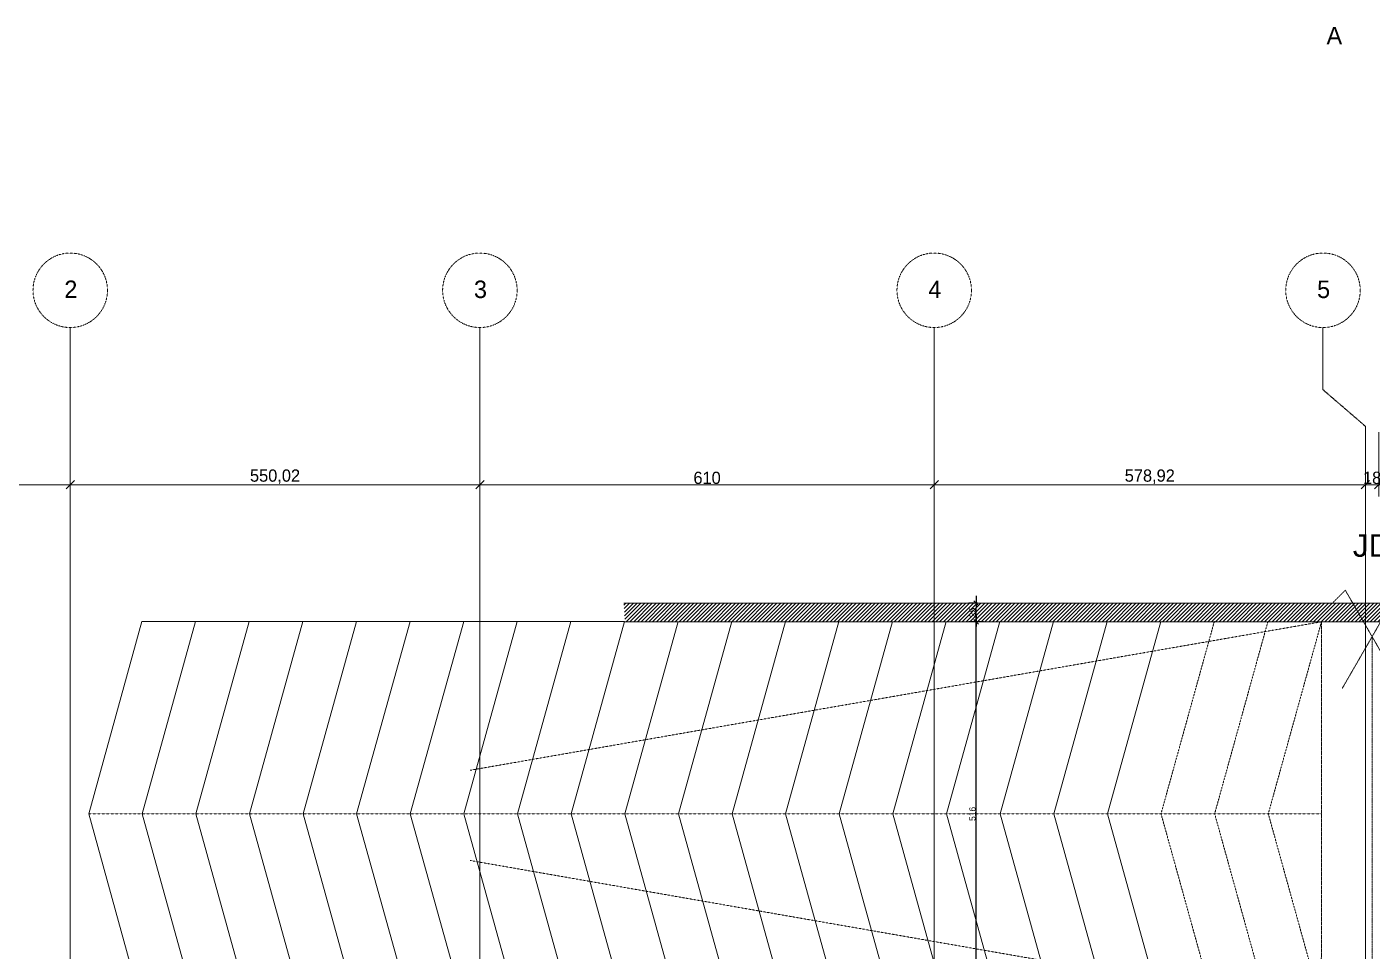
# Model space of a CAD drawing. Header units: millimetres. Extents: x -26249 to 60250, y -21218 to 23336.
# Drawn here: x 12720 to 14526, y -8779 to -7538 of the extents above; entities that cross this region are included whole.
import ezdxf

# ---------------------------------------------------------------- set-up
doc = ezdxf.new("R2010")
doc.units = ezdxf.units.MM
for name, pattern in [('ISO-02', [0.75, 0.6, -0.15]), ('Style de ligne -11', [0.347222, 0.20828, -0.138942]), ('Style de ligne -6', [1.04164, 0.625, -0.20828, 0.06943, -0.13893]), ('VW-01', [0.41656, 0.20828, -0.20828])]:
    doc.linetypes.add(name, pattern=pattern)
for name, color, linetype, lineweight in [('B GÈnÈral_Hatch', 7, 'Continuous', 5), ('B Général', 7, 'Continuous', 5), ('C ANNOTATIONS-cotation', 7, 'Continuous', 5), ('C ANNOTATIONS-texte', 7, 'Continuous', 5)]:
    doc.layers.add(name, color=color, linetype=linetype, lineweight=lineweight)
doc.layers.add('C ANNOTATIONS-axes', color=1, linetype='ISO-02', lineweight=13, true_color=0xff0000)
doc.styles.add('Arial', font='arial.ttf')
doc.styles.add('Eurostile', font='')
doc.styles.get('Eurostile').set_extended_font_data('Eurostile')
doc.dimstyles.new('100é', dxfattribs={"dimtxt": 20.229601, "dimasz": 6.232178, "dimexe": 10, "dimexo": 25, "dimgap": 1, "dimtad": 1, "dimdec": 1, "dimtxsty": 'Arial', "dimblk": 'VW_SLASH', "dimblk1": 'VW_SLASH', "dimblk2": 'VW_SLASH', "dimcen": 0, "dimdle": 10, "dimazin": 0, "dimtfac": 1, "dimtdec": 1, "dimtix": 1, "dimtmove": 0, "dimatfit": 0, "dimldrblk": 'VW_FILLEDARROW', "dimfxl": 25, "dimfxlon": 1, "dimfrac": 2, "dimtolj": 1, "dimarcsym": 0})
doc.dimstyles.new('Arch', dxfattribs={"dimtxt": 20.229601, "dimasz": 11.224121, "dimexe": 15.875, "dimexo": 7.9375, "dimgap": 7.9375, "dimtad": 1, "dimdec": 1, "dimtxsty": 'Arial', "dimblk": 'VW_SLASH-1', "dimblk1": 'VW_SLASH-1', "dimblk2": 'VW_SLASH-1', "dimcen": 0, "dimdle": 7.9375, "dimazin": 0, "dimtfac": 1, "dimtdec": 1, "dimtix": 1, "dimtmove": 0, "dimatfit": 0, "dimldrblk": 'VW_FILLEDARROW-1', "dimfxl": 1, "dimfrac": 2, "dimtolj": 1, "dimarcsym": 0})

# ---------------------------------------------------------------- blocks, each defined once
blk = doc.blocks.new('Groupe-3-1')
at = {"layer": 'B Général', "color": 7, "linetype": 'Continuous', "lineweight": 5}
blk.add_line((4557.3, 5425.9), (5205.2, 5425.9), dxfattribs=at)
at = {"layer": 'B Général', "color": 7, "linetype": 'VW-01', "lineweight": 5}
blk.add_line((6141, 5425.4), (6141, 4909.4), dxfattribs=at)
at = {"layer": 'B Général', "color": 140, "linetype": 'VW-01', "lineweight": 5, "true_color": 0x02abea}
blk.add_line((4485.7, 5167.6), (6141, 5167.6), dxfattribs=at)
at = {"layer": 'B Général', "color": 7, "linetype": 'Continuous', "lineweight": 5, "flags": 128}
for points in [[(4557.3, 5425.9), (4485.7, 5167.6), (4557.3, 4909.4)], [(4629.2, 5425.9), (4557.5, 5167.6), (4629.2, 4909.4)], [(4701.2, 5425.9), (4629.5, 5167.6), (4701.2, 4909.4)], [(4773.2, 5425.9), (4701.5, 5167.6), (4773.2, 4909.4)], [(4845.2, 5425.9), (4773.5, 5167.6), (4845.2, 4909.4)], [(4917.2, 5425.9), (4845.5, 5167.6), (4917.2, 4909.4)], [(4989.2, 5425.9), (4917.5, 5167.6), (4989.2, 4909.4)], [(5061.2, 5425.9), (4989.5, 5167.6), (5061.2, 4909.4)], [(5133.2, 5425.9), (5061.5, 5167.6), (5133.2, 4909.4)], [(5205.2, 5425.9), (5133.5, 5167.6), (5205.2, 4909.4)], [(5277.1, 5425.9), (5205.5, 5167.6), (5277.1, 4909.4)], [(5349.1, 5425.9), (5277.5, 5167.6), (5349.1, 4909.4)], [(5421.1, 5425.9), (5349.5, 5167.6), (5421.1, 4909.4)], [(5493.1, 5425.9), (5421.5, 5167.6), (5493.1, 4909.4)], [(5565.1, 5425.9), (5493.5, 5167.6), (5565.1, 4909.4)], [(5637.1, 5425.9), (5565.5, 5167.6), (5637.1, 4909.4)], [(5709.1, 5425.9), (5637.5, 5167.6), (5709.1, 4909.4)], [(5781.1, 5425.9), (5709.5, 5167.6), (5781.1, 4909.4)], [(5853.1, 5425.9), (5781.5, 5167.6), (5853.1, 4909.4)], [(5925.1, 5425.9), (5853.5, 5167.6), (5925.1, 4909.4)]]:
    blk.add_lwpolyline(points, dxfattribs=at)
at = {"layer": 'B Général', "color": 7, "linetype": 'VW-01', "lineweight": 5, "flags": 128}
for points in [[(5997.1, 5425.9), (5925.5, 5167.6), (5997.1, 4909.4)], [(6069.1, 5425.9), (5997.5, 5167.6), (6069.1, 4909.4)], [(6141.1, 5425.9), (6069.5, 5167.6), (6141.1, 4909.4)]]:
    blk.add_lwpolyline(points, dxfattribs=at)
blk = doc.blocks.new('VW_SLASH')
at = {"color": 0, "linetype": 'ByBlock', "lineweight": -2}
blk.add_line((1.6, 0), (-1, 0), dxfattribs=at)
at = {"color": 0, "linetype": 'Continuous', "lineweight": 20, "flags": 128}
blk.add_lwpolyline([(0.5, 0.5), (-0.5, -0.5)], dxfattribs=at)
blk = doc.blocks.new('*D712')
at = {"layer": 'C ANNOTATIONS-cotation', "color": 0, "linetype": 'Continuous', "lineweight": -2, "transparency": 16777216}
for p, q in [((13996.1, -8311.9), (13984.6, -8311.9)), ((13994.6, -8330.7), (13994.6, -8318.1)), ((14004.1, -8336.9), (13984.6, -8336.9))]:
    blk.add_line(p, q, dxfattribs=at)
at = {"layer": 'Defpoints', "color": 0, "linetype": 'Continuous', "transparency": 16777216}
for p in [(13994.6, -8311.9), (14021.1, -8311.9), (14029.1, -8336.9)]:
    blk.add_point(p, dxfattribs=at)
at = {"layer": 'C ANNOTATIONS-cotation', "color": 0, "linetype": 'Continuous', "lineweight": -2, "transparency": 16777216, "xscale": 6.232177734375, "yscale": 6.232177734375, "zscale": 6.232177734375}
for p, rotation in [((13994.6, -8311.9), 90), ((13994.6, -8336.9), 270)]:
    blk.add_blockref('VW_SLASH', p, dxfattribs=dict(at, rotation=rotation))
at = {"layer": 'C ANNOTATIONS-cotation', "color": 0, "linetype": 'Continuous', "lineweight": 5, "transparency": 16777216, "insert": (13989.4, -8324.4), "char_height": 8.47, "attachment_point": 5, "rotation": 90, "style": 'Eurostile'}
blk.add_mtext('\\A1;25', dxfattribs=at)
blk = doc.blocks.new('VW_FILLEDARROW')
at = {"linetype": 'Continuous', "lineweight": 0}
blk.add_hatch(color=0, dxfattribs=at).paths.add_polyline_path([(-1.6, 0.43), (0, 0), (-1.6, -0.43)])
at = {"color": 0, "linetype": 'Continuous', "lineweight": 5, "flags": 128}
blk.add_lwpolyline([(-1.6, 0.43), (0, 0), (-1.6, -0.43)], close=True, dxfattribs=at)
blk = doc.blocks.new('*D713')
at = {"layer": 'C ANNOTATIONS-cotation', "color": 0, "linetype": 'Continuous', "lineweight": -2, "transparency": 16777216}
for p, q in [((14004.1, -8336.9), (13984.6, -8336.9)), ((13994.6, -8846.7), (13994.6, -8343.1))]:
    blk.add_line(p, q, dxfattribs=at)
at = {"layer": 'Defpoints', "color": 0, "linetype": 'Continuous', "transparency": 16777216}
for p in [(13994.6, -8336.9), (14029.1, -8336.9), (14026.1, -8852.9)]:
    blk.add_point(p, dxfattribs=at)
at = {"layer": 'C ANNOTATIONS-cotation', "color": 0, "linetype": 'Continuous', "lineweight": -2, "transparency": 16777216, "xscale": 6.232177734375, "yscale": 6.232177734375, "zscale": 6.232177734375}
for p, rotation in [((13994.6, -8336.9), 90), ((13994.6, -8852.9), 270)]:
    blk.add_blockref('VW_SLASH', p, dxfattribs=dict(at, rotation=rotation))
at = {"layer": 'C ANNOTATIONS-cotation', "color": 0, "linetype": 'Continuous', "lineweight": 5, "transparency": 16777216, "insert": (13989.4, -8594.9), "char_height": 8.47, "attachment_point": 5, "rotation": 90, "style": 'Eurostile'}
blk.add_mtext('\\A1;516', dxfattribs=at)
blk = doc.blocks.new('Groupe-63-1')
at = {"layer": 'B Général', "color": 1, "linetype": 'Style de ligne -11', "lineweight": 13}
blk.add_line((-1456.9, -1173.9), (-1456.9, 946.1), dxfattribs=at)
at = {"layer": 'B Général', "color": 1, "linetype": 'Style de ligne -11', "lineweight": 13, "flags": 128}
for points in [[(-1416.9, 876.8), (-1492.9, 1008.4), (-1532.9, 968.4)], [(-1496.9, 876.8), (-1420.9, 1008.4), (-1380.9, 968.4)]]:
    blk.add_lwpolyline(points, dxfattribs=at)
at = {"layer": 'B Général', "color": 1, "insert": (-1482.8, 1083.6), "char_height": 30.34, "attachment_point": 1, "line_spacing_factor": 0.958078, "style": 'Arial'}
blk.add_mtext('JD', dxfattribs=at)
blk = doc.blocks.new('VW_SLASH-1')
at = {"color": 0, "linetype": 'ByBlock', "lineweight": -2}
blk.add_line((0.71, 0), (-1, 0), dxfattribs=at)
at = {"color": 0, "linetype": 'Continuous', "lineweight": 20, "flags": 128}
blk.add_lwpolyline([(0.5, 0.5), (-0.5, -0.5)], dxfattribs=at)
blk = doc.blocks.new('*D5')
at = {"layer": 'C ANNOTATIONS-cotation', "color": 0, "linetype": 'Continuous', "lineweight": -2, "transparency": 16777216}
for p, q in [((-3204.9, 1306.6), (-3204.9, 1134.1)), ((-3824.9, 1256.4), (-3824.9, 1134.1)), ((-3216.1, 1150), (-3813.6, 1150))]:
    blk.add_line(p, q, dxfattribs=at)
at = {"layer": 'Defpoints', "color": 0, "transparency": 16777216}
for p in [(-3204.9, 1314.5), (-3824.9, 1264.4), (-3824.9, 1150)]:
    blk.add_point(p, dxfattribs=at)
at = {"layer": 'C ANNOTATIONS-cotation', "color": 0, "lineweight": -2, "transparency": 16777216, "xscale": 11.22412109375, "yscale": 11.22412109375, "zscale": 11.22412109375, "rotation": 180}
blk.add_blockref('VW_SLASH-1', (-3824.9, 1150), dxfattribs=at)
at = {"layer": 'C ANNOTATIONS-cotation', "color": 0, "lineweight": -2, "transparency": 16777216, "xscale": 11.22412109375, "yscale": 11.22412109375, "zscale": 11.22412109375}
blk.add_blockref('VW_SLASH-1', (-3204.9, 1150), dxfattribs=at)
at = {"layer": 'C ANNOTATIONS-cotation', "color": 0, "lineweight": 5, "transparency": 16777216, "insert": (-3514.9, 1159.2), "char_height": 16.45, "attachment_point": 5, "style": 'Eurostile'}
blk.add_mtext('\\A1;620', dxfattribs=at)
blk = doc.blocks.new('VW_FILLEDARROW-1')
at = {"linetype": 'Continuous', "lineweight": 0}
blk.add_hatch(color=0, dxfattribs=at).paths.add_polyline_path([(-1.41, 0.38), (0, 0), (-1.41, -0.38)])
at = {"color": 0, "linetype": 'Continuous', "lineweight": 5, "flags": 128}
blk.add_lwpolyline([(-1.41, 0.38), (0, 0), (-1.41, -0.38)], close=True, dxfattribs=at)
blk = doc.blocks.new('*D6')
at = {"layer": 'C ANNOTATIONS-cotation', "color": 0, "linetype": 'Continuous', "lineweight": -2, "transparency": 16777216}
for p, q in [((-3204.9, 1306.6), (-3204.9, 1134.1)), ((-2654.8, 1220.7), (-2654.8, 1134.1)), ((-2666.1, 1150), (-3193.6, 1150))]:
    blk.add_line(p, q, dxfattribs=at)
at = {"layer": 'Defpoints', "color": 0, "transparency": 16777216}
for p in [(-3204.9, 1314.5), (-2654.8, 1228.7), (-3204.9, 1150)]:
    blk.add_point(p, dxfattribs=at)
at = {"layer": 'C ANNOTATIONS-cotation', "color": 0, "lineweight": -2, "transparency": 16777216, "xscale": 11.22412109375, "yscale": 11.22412109375, "zscale": 11.22412109375, "rotation": 180}
blk.add_blockref('VW_SLASH-1', (-3204.9, 1150), dxfattribs=at)
at = {"layer": 'C ANNOTATIONS-cotation', "color": 0, "lineweight": -2, "transparency": 16777216, "xscale": 11.22412109375, "yscale": 11.22412109375, "zscale": 11.22412109375}
blk.add_blockref('VW_SLASH-1', (-2654.8, 1150), dxfattribs=at)
at = {"layer": 'C ANNOTATIONS-cotation', "color": 0, "lineweight": 5, "transparency": 16777216, "insert": (-2929.9, 1160.8), "char_height": 16.45, "attachment_point": 5, "style": 'Eurostile'}
blk.add_mtext('\\A1;550,02', dxfattribs=at)
blk = doc.blocks.new('*D7')
at = {"layer": 'C ANNOTATIONS-cotation', "color": 0, "linetype": 'Continuous', "lineweight": -2, "transparency": 16777216}
for p, q in [((-2044.8, 1238.4), (-2044.8, 1134.1)), ((-2654.8, 1220.7), (-2654.8, 1134.1)), ((-2056.1, 1150), (-2643.6, 1150))]:
    blk.add_line(p, q, dxfattribs=at)
at = {"layer": 'Defpoints', "color": 0, "transparency": 16777216}
for p in [(-2044.8, 1246.3), (-2654.8, 1228.7), (-2654.8, 1150)]:
    blk.add_point(p, dxfattribs=at)
at = {"layer": 'C ANNOTATIONS-cotation', "color": 0, "lineweight": -2, "transparency": 16777216, "xscale": 11.22412109375, "yscale": 11.22412109375, "zscale": 11.22412109375, "rotation": 180}
blk.add_blockref('VW_SLASH-1', (-2654.8, 1150), dxfattribs=at)
at = {"layer": 'C ANNOTATIONS-cotation', "color": 0, "lineweight": -2, "transparency": 16777216, "xscale": 11.22412109375, "yscale": 11.22412109375, "zscale": 11.22412109375}
blk.add_blockref('VW_SLASH-1', (-2044.8, 1150), dxfattribs=at)
at = {"layer": 'C ANNOTATIONS-cotation', "color": 0, "lineweight": 5, "transparency": 16777216, "insert": (-2349.8, 1159.2), "char_height": 16.45, "attachment_point": 5, "style": 'Eurostile'}
blk.add_mtext('\\A1;610', dxfattribs=at)
blk = doc.blocks.new('*D8')
at = {"layer": 'C ANNOTATIONS-cotation', "color": 0, "linetype": 'Continuous', "lineweight": -2, "transparency": 16777216}
for p, q in [((-2044.8, 1238.4), (-2044.8, 1134.1)), ((-1465.9, 1220.6), (-1465.9, 1134.1)), ((-1477.1, 1150), (-2033.6, 1150))]:
    blk.add_line(p, q, dxfattribs=at)
at = {"layer": 'Defpoints', "color": 0, "transparency": 16777216}
for p in [(-2044.8, 1246.3), (-1465.9, 1228.6), (-2044.8, 1150)]:
    blk.add_point(p, dxfattribs=at)
at = {"layer": 'C ANNOTATIONS-cotation', "color": 0, "lineweight": -2, "transparency": 16777216, "xscale": 11.22412109375, "yscale": 11.22412109375, "zscale": 11.22412109375, "rotation": 180}
blk.add_blockref('VW_SLASH-1', (-2044.8, 1150), dxfattribs=at)
at = {"layer": 'C ANNOTATIONS-cotation', "color": 0, "lineweight": -2, "transparency": 16777216, "xscale": 11.22412109375, "yscale": 11.22412109375, "zscale": 11.22412109375}
blk.add_blockref('VW_SLASH-1', (-1465.9, 1150), dxfattribs=at)
at = {"layer": 'C ANNOTATIONS-cotation', "color": 0, "lineweight": 5, "transparency": 16777216, "insert": (-1755.4, 1160.8), "char_height": 16.45, "attachment_point": 5, "style": 'Eurostile'}
blk.add_mtext('\\A1;578,92', dxfattribs=at)
blk = doc.blocks.new('*D9')
at = {"layer": 'C ANNOTATIONS-cotation', "color": 0, "linetype": 'Continuous', "lineweight": -2, "transparency": 16777216}
for p, q in [((-1465.9, 1220.6), (-1465.9, 1134.1)), ((-1447.9, 1220.6), (-1447.9, 1134.1)), ((-1477.1, 1150), (-1488.4, 1150)), ((-1447.9, 1150), (-1465.9, 1150)), ((-1436.7, 1150), (-1425.5, 1150))]:
    blk.add_line(p, q, dxfattribs=at)
at = {"layer": 'Defpoints', "color": 0, "transparency": 16777216}
for p in [(-1465.9, 1228.6), (-1447.9, 1228.6), (-1465.9, 1150)]:
    blk.add_point(p, dxfattribs=at)
at = {"layer": 'C ANNOTATIONS-cotation', "color": 0, "lineweight": -2, "transparency": 16777216, "xscale": 11.22412109375, "yscale": 11.22412109375, "zscale": 11.22412109375}
blk.add_blockref('VW_SLASH-1', (-1465.9, 1150), dxfattribs=at)
at = {"layer": 'C ANNOTATIONS-cotation', "color": 0, "lineweight": -2, "transparency": 16777216, "xscale": 11.22412109375, "yscale": 11.22412109375, "zscale": 11.22412109375, "rotation": 180}
blk.add_blockref('VW_SLASH-1', (-1447.9, 1150), dxfattribs=at)
at = {"layer": 'C ANNOTATIONS-cotation', "color": 0, "lineweight": 5, "transparency": 16777216, "insert": (-1456.9, 1159.2), "char_height": 16.45, "attachment_point": 5, "style": 'Eurostile'}
blk.add_mtext('\\A1;18', dxfattribs=at)
blk = doc.blocks.new('axes 2')
at = {"layer": 'B Général', "color": 1, "linetype": 'Style de ligne -6', "lineweight": 13}
for p, q in [((-3204.865, -1173.889), (-3204.865, 1361.111)), ((-2654.848, -1173.93), (-2654.848, 1361.07)), ((-2044.848, -1173.93), (-2044.848, 1361.07))]:
    blk.add_line(p, q, dxfattribs=at)
at = {"layer": 'B Général', "color": 1, "linetype": 'Style de ligne -6', "lineweight": 13, "flags": 128}
blk.add_lwpolyline([(-1522.849, 1361.07), (-1522.849, 1277.57), (-1465.925, 1228.57), (-1465.925, -1373.93)], dxfattribs=at)
at = {"layer": 'B Général', "color": 1, "linetype": 'VW-01', "lineweight": 13}
for centre in [(-3204.865, 1411.07), (-2654.848, 1411.07), (-2044.848, 1411.07), (-1522.849, 1411.07)]:
    blk.add_circle(centre, 50, dxfattribs=at)
at = {"layer": 'B Général', "color": 7}
blk.add_blockref('Groupe-63-1', (0, 0), dxfattribs=at)
at = {"layer": 'B Général', "color": 7, "char_height": 23.496, "attachment_point": 1, "line_spacing_factor": 0.895453, "style": 'Eurostile'}
for s, insert in [('2', (-3212.783, 1424.159)), ('3', (-2662.766, 1424.159)), ('4', (-2052.766, 1424.159)), ('5', (-1530.768, 1424.159))]:
    blk.add_mtext(s, dxfattribs=dict(at, insert=insert))
at = {"layer": 'C ANNOTATIONS-texte', "color": 7, "insert": (-1518.068, 1764.714), "char_height": 23.496, "attachment_point": 1, "line_spacing_factor": 0.895453, "style": 'Eurostile'}
blk.add_mtext('A', dxfattribs=at)
at = {"layer": 'C ANNOTATIONS-cotation', "color": 7, "linetype": 'Continuous', "lineweight": 5}
for base, p1, p2, picture, middle in [((-3824.862, 1150), (-3204.865, 1314.533), (-3824.862, 1264.38), '*D5', (-3514.863, 1159.223)), ((-3204.865, 1150), (-2654.848, 1228.681), (-3204.865, 1314.533), '*D6', (-2929.856, 1160.79)), ((-2654.848, 1150), (-2044.848, 1246.306), (-2654.848, 1228.681), '*D7', (-2349.848, 1159.223)), ((-2044.848, 1150), (-1465.925, 1228.57), (-2044.848, 1246.306), '*D8', (-1755.386, 1160.79)), ((-1465.925, 1150), (-1447.925, 1228.57), (-1465.925, 1228.57), '*D9', (-1456.925, 1159.223))]:
    dim = blk.add_linear_dim(base=base, p1=p1, p2=p2, dimstyle='Arch', override={"dimtxt": 16.446886, "dimgap": 1, "dimdec": 2, "dimpost": '<>', "dimtxsty": 'Eurostile', "dimtmove": 2}, dxfattribs=at)
    dim.commit()
    dim.dimension.update_dxf_attribs({"geometry": picture, "text_midpoint": middle})

msp = doc.modelspace()

# ---------------------------------------------------------------- hatches: boundary and pattern name
at = {"layer": 'B GÈnÈral_Hatch', "linetype": 'Continuous', "lineweight": 5}
h = msp.add_hatch(dxfattribs=at)
h.set_pattern_fill('50_BETON', style=0, pattern_type=2)
h.set_pattern_definition([(45, (8317.1126, -13762.2883), (2.4253472, -2.6458333), [])])
h.paths.add_polyline_path([(13521.248, -8311.899), (13522.906, -8336.899), (16483.597, -8336.899), (16483.597, -8311.899)])

# ---------------------------------------------------------------- linework, layer by layer
at = {"layer": 'B Général', "color": 7, "linetype": 'Continuous', "lineweight": 18}
for p, q in [((13521.248, -8311.899), (16483.597, -8311.899)), ((13522.906, -8336.899), (16483.597, -8336.899))]:
    msp.add_line(p, q, dxfattribs=at)
at = {"layer": 'B Général', "color": 7, "linetype": 'Continuous', "lineweight": 5}
for p, q in [((13521.248, -8311.899), (16483.597, -8311.899)), ((13522.906, -8336.899), (16483.597, -8336.899))]:
    msp.add_line(p, q, dxfattribs=at)
at = {"layer": 'B Général', "color": 7, "linetype": 'VW-01', "lineweight": 13, "flags": 128}
msp.add_lwpolyline([(13315.146, -8657.45), (14457.788, -8857.006), (14458.213, -8336.899), (13315.146, -8536.281)], dxfattribs=at)

# ---------------------------------------------------------------- block references
at = {"layer": 'B Général', "color": 7}
msp.add_blockref('Groupe-3-1', (8317.113, -13762.288), dxfattribs=at)
at = {"layer": 'C ANNOTATIONS-axes', "color": 7}
msp.add_blockref('axes 2', (15982.925, -9302.97), dxfattribs=at)

# ---------------------------------------------------------------- dimensions: what is measured, and where the dimension line sits
at = {"layer": 'C ANNOTATIONS-cotation', "color": 7, "linetype": 'Continuous', "lineweight": 5}
for base, p1, p2, override, picture, middle in [((13994.613, -8311.899), (14029.113, -8336.899), (14021.113, -8311.899), {"dimtxt": 8.470801, "dimdec": 0, "dimpost": '<>', "dimtxsty": 'Eurostile', "dimtmove": 2}, '*D712', (13989.377, -8324.399)), ((13994.613, -8336.899), (14026.113, -8852.899), (14029.113, -8336.899), {"dimtxt": 8.470801, "dimdec": 0, "dimpost": '<>', "dimtxsty": 'Eurostile', "dimse1": 1, "dimtmove": 2}, '*D713', (13989.377, -8594.899))]:
    dim = msp.add_linear_dim(base=base, p1=p1, p2=p2, angle=270, dimstyle='100é', override=override, dxfattribs=at)
    dim.commit()
    dim.dimension.update_dxf_attribs({"geometry": picture, "text_midpoint": middle})

doc.saveas('drawing.dxf')
